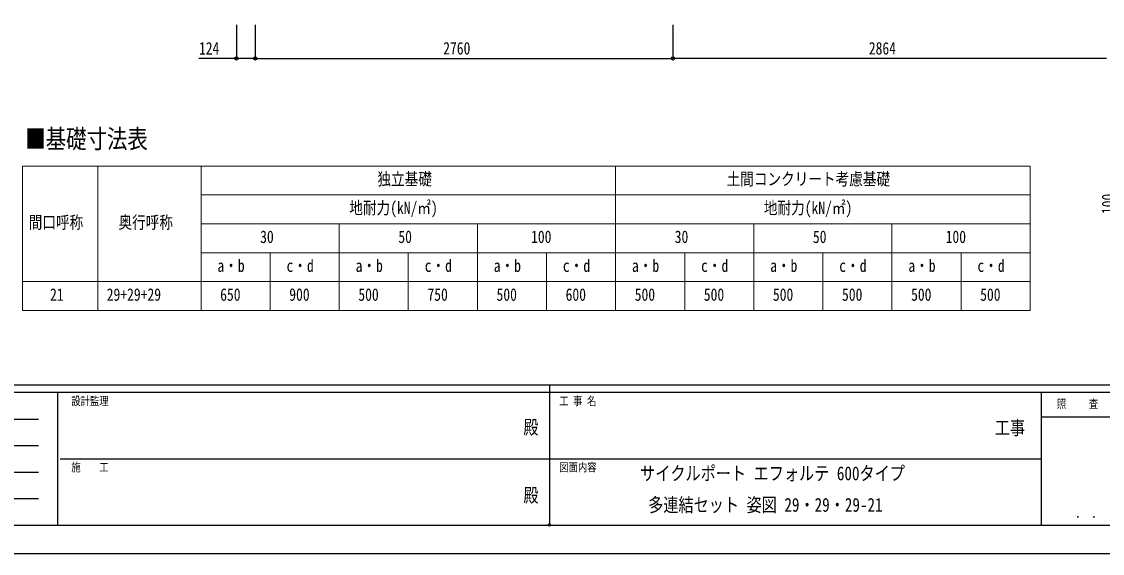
# Model space of a CAD drawing. Units: millimetres, scale not verified. Extents: x -10512 to 10512, y -7425 to 7425.
# Drawn here: x -3499 to 3641, y -7425 to -3911 of the extents above; entities that cross this region are included whole.
import ezdxf
from ezdxf.enums import TextEntityAlignment as Align

# ---------------------------------------------------------------- set-up
doc = ezdxf.new("R2010")
doc.units = ezdxf.units.MM
doc.header["$LTSCALE"] = 30
doc.header["$PDMODE"] = 32
doc.header["$PDSIZE"] = 15
doc.layers.add('0-1_TABLE1', color=7, linetype='Continuous', lineweight=18)
for name, color, linetype in [('0-2_USER1', 3, 'Continuous'), ('0-6_YKK_D', 6, 'Continuous'), ('0-7_YKK_ZWAK', 7, 'Continuous')]:
    doc.layers.add(name, color=color, linetype=linetype)
doc.styles.add('ＭＳ ゴシック', font='')
doc.styles.get('ＭＳ ゴシック').set_extended_font_data('MS Gothic')

msp = doc.modelspace()

# ---------------------------------------------------------------- linework, layer by layer
at = {"layer": '0-1_TABLE1'}
for p, q in [((-3494.39, -4865.49), (3164.26, -4865.49)), ((-3494.39, -4865.49), (-3494.39, -5819.99)), ((-2996.39, -4865.49), (-2996.39, -5819.99)), ((-2313.74, -4865.49), (-2313.74, -5819.99)), ((425.26, -4865.49), (425.26, -5819.99)), ((-2313.74, -5056.39), (3164.26, -5056.39)), ((-2313.74, -5247.29), (3164.26, -5247.29)), ((-1400.74, -5247.29), (-1400.74, -5819.99)), ((-487.74, -5247.29), (-487.74, -5819.99)), ((1338.26, -5247.29), (1338.26, -5819.99)), ((2251.26, -5247.29), (2251.26, -5819.99)), ((-2313.74, -5438.19), (3164.26, -5438.19)), ((-1857.24, -5438.19), (-1857.24, -5819.99)), ((-944.24, -5438.19), (-944.24, -5819.99)), ((-31.24, -5438.19), (-31.24, -5819.99)), ((881.76, -5438.19), (881.76, -5819.99)), ((1794.76, -5438.19), (1794.76, -5819.99)), ((2707.76, -5438.19), (2707.76, -5819.99)), ((-3494.39, -5629.09), (3164.26, -5629.09)), ((-3494.39, -5819.99), (3164.26, -5819.99))]:
    msp.add_line(p, q, dxfattribs=at)
msp.add_lwpolyline([(3164.26, -4865.49), (3164.26, -5438.19), (3164.26, -5819.99)], dxfattribs=at)
at = {"layer": '0-6_YKK_D'}
for p, q in [((-2079.8, -3933.3), (-2079.8, -4155.74)), ((-1955.8, -3933.3), (-1955.8, -4155.74)), ((-1955.8, -3933.3), (-1955.8, -4155.74)), ((804.2, -3933.3), (804.2, -4155.74)), ((804.2, -3933.3), (804.2, -4155.74)), ((-1955.8, -4154.74), (804.2, -4154.74)), ((3668.2, -4154.74), (804.2, -4154.74))]:
    msp.add_line(p, q, dxfattribs=at)
msp.add_lwpolyline([(-1955.8, -4154.74), (-2079.8, -4154.74), (-2328.9, -4154.74)], dxfattribs=at)
for centre in [(-2079.8, -4154.74), (-1955.8, -4154.74), (-1955.8, -4154.74), (804.2, -4154.74), (804.2, -4154.74)]:
    msp.add_circle(centre, 10.62, dxfattribs=at)
at = {"layer": '0-7_YKK_ZWAK'}
for p, q in [((9737.55, -6312.5), (-9762.45, -6312.5)), ((-12.45, -6312.5), (-12.45, -7237.5)), ((-3262.45, -6362.5), (-9762.45, -6362.5)), ((-3262.45, -6362.5), (-3262.45, -7237.5)), ((-12.45, -6362.5), (-3262.45, -6362.5)), ((3237.55, -6362.5), (-12.45, -6362.5)), ((-9656.2, -6537.5), (-3387.45, -6537.5)), ((4962.55, -6525), (3237.55, -6525)), ((-9656.2, -6712.5), (-3387.45, -6712.5)), ((-3243.7, -6800), (-12.45, -6800)), ((-12.45, -6800), (3237.55, -6800)), ((-9656.2, -6887.5), (-3387.45, -6887.5)), ((-9656.2, -7062.5), (-3387.45, -7062.5)), ((-9762.45, -7237.5), (-3262.45, -7237.5)), ((-3262.45, -7237.5), (-12.45, -7237.5)), ((-12.45, -7237.5), (3237.55, -7237.5)), ((3237.55, -7237.5), (4962.55, -7237.5))]:
    msp.add_line(p, q, dxfattribs=at)
msp.add_lwpolyline([(-10512.5, -7425), (10512.5, -7425), (10512.5, 7425), (-10512.5, 7425)], close=True, dxfattribs=at)
msp.add_lwpolyline([(4962.55, -6362.5), (3237.55, -6362.5), (3237.55, -7237.5)], dxfattribs=at)
msp.add_point((-12.45, -7237.5), dxfattribs=at)

# ---------------------------------------------------------------- texts
at = {"layer": '0-1_TABLE1', "style": 'ＭＳ ゴシック', "width": 0.8}
for s, p in [('独立基礎', (-1148.24, -5017.19)), ('土間コンクリート考慮基礎', (1158.76, -5017.19)), ('地耐力(kN/㎡)', (-1334.24, -5208.09)), ('地耐力(kN/㎡)', (1404.76, -5208.09)), ('間口呼称', (-3452.39, -5303.54)), ('奥行呼称', (-2859.06, -5303.54)), ('30', (-1923.24, -5398.99)), ('50', (-1010.24, -5398.99)), ('100', (-133.24, -5398.99)), ('30', (815.76, -5398.99)), ('50', (1728.76, -5398.99)), ('100', (2605.76, -5398.99)), ('a・b', (-2205.49, -5589.89)), ('c・d', (-1748.99, -5589.89)), ('a・b', (-1292.49, -5589.89)), ('c・d', (-835.99, -5589.89)), ('a・b', (-379.49, -5589.89)), ('c・d', (77.01, -5589.89)), ('a・b', (533.51, -5589.89)), ('c・d', (990.01, -5589.89)), ('a・b', (1446.51, -5589.89)), ('c・d', (1903.01, -5589.89)), ('a・b', (2359.51, -5589.89)), ('c・d', (2816.01, -5589.89)), ('21', (-3311.39, -5780.79)), ('29+29+29', (-2937.06, -5780.79)), ('650', (-2187.49, -5780.79)), ('900', (-1730.99, -5780.79)), ('500', (-1274.49, -5780.79)), ('750', (-817.99, -5780.79)), ('500', (-361.49, -5780.79)), ('600', (95.01, -5780.79)), ('500', (551.51, -5780.79)), ('500', (1008.01, -5780.79)), ('500', (1464.51, -5780.79)), ('500', (1921.01, -5780.79)), ('500', (2377.51, -5780.79)), ('500', (2834.01, -5780.79))]:
    msp.add_text(s, height=82.48, dxfattribs=at).set_placement(p, align=Align.BOTTOM_LEFT)
at = {"layer": '0-2_USER1', "style": 'ＭＳ ゴシック', "width": 0.8}
for s, height, p in [('■基礎寸法表', 123.7, (-3475.23, -4785.24)), ('サイクルポート エフォルテ 600タイプ', 91.64, (587.3, -6969.36)), ('多連結セット 姿図 29・29・29-21', 91.64, (640.63, -7177.69))]:
    msp.add_text(s, height=height, dxfattribs=at).set_placement(p, align=Align.BOTTOM_LEFT)
at = {"layer": '0-6_YKK_D', "style": 'ＭＳ ゴシック', "width": 0.8}
for s, p in [('124', (-2327.6, -4153.44)), ('2760', (-713.8, -4153.41)), ('2864', (2098.2, -4153.41))]:
    msp.add_text(s, height=82.48, dxfattribs=at).set_placement(p, align=Align.BOTTOM_LEFT)
msp.add_text('100', height=82.48, rotation=90, dxfattribs=at).set_placement((3744.63, -5183.19), align=Align.BOTTOM_LEFT)
at = {"layer": '0-7_YKK_ZWAK', "style": 'ＭＳ ゴシック', "width": 0.8}
for s, height, p in [('設計監理', 54.99, (-3170.78, -6462.5)), ('工 事 名', 54.99, (53.17, -6462.5)), ('照     査', 54.99, (3341.05, -6481.25)), ('殿', 91.64, (-184.17, -6664.58)), ('工事', 91.64, (2930.83, -6668.66)), ('施\u3000\u3000工', 54.99, (-3170.78, -6900)), ('図面内容', 54.99, (53.17, -6900)), ('殿', 91.64, (-184.17, -7114.58)), ('． ．', 64.79, (3462.5, -7210.88))]:
    msp.add_text(s, height=height, dxfattribs=at).set_placement(p, align=Align.BOTTOM_LEFT)

doc.saveas('drawing.dxf')
